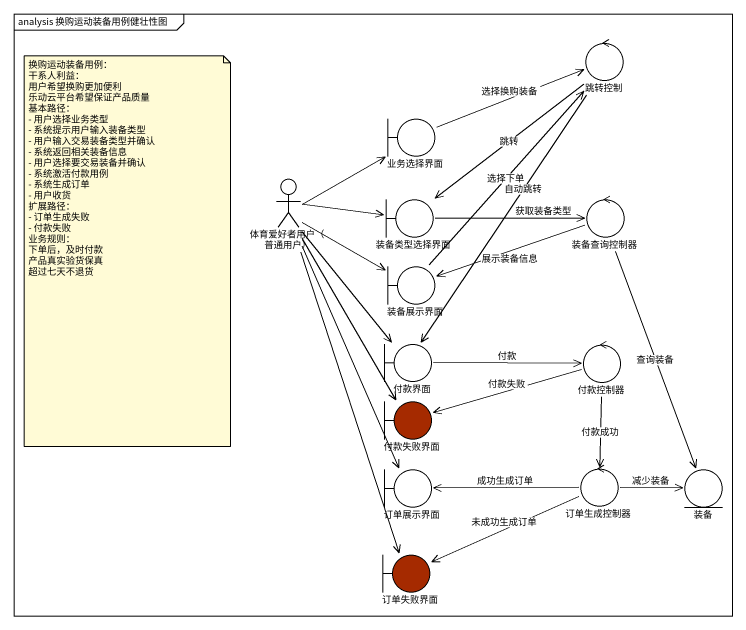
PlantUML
@startuml
mainframe analysis 换购运动装备用例健壮性图
control 跳转控制
boundary 业务选择界面
actor "体育爱好者用户（普通用户）" as 体育爱好者用户_普通用户
boundary 装备类型选择界面
control 装备查询控制器
boundary 装备展示界面
boundary 付款界面
control 付款控制器
boundary 付款失败界面 #A52A00
boundary 订单展示界面
control 订单生成控制器
entity 装备
boundary 订单失败界面 #A52A00
跳转控制 --> 装备类型选择界面 : 跳转
跳转控制 --> 付款界面 : 自动跳转
业务选择界面 -right-> 跳转控制 : 选择换购装备
体育爱好者用户_普通用户 -right-> 业务选择界面
体育爱好者用户_普通用户 -right-> 装备类型选择界面
体育爱好者用户_普通用户 -right-> 装备展示界面
体育爱好者用户_普通用户 --> 付款界面
体育爱好者用户_普通用户 --> 付款失败界面
体育爱好者用户_普通用户 --> 订单展示界面
体育爱好者用户_普通用户 --> 订单失败界面
装备类型选择界面 -right-> 装备查询控制器 : 获取装备类型
装备查询控制器 -left-> 装备展示界面 : 展示装备信息
装备查询控制器 --> 装备 : 查询装备
装备展示界面 -up-> 跳转控制 : 选择下单
付款界面 -right-> 付款控制器 : 付款
付款控制器 -left-> 付款失败界面 : 付款失败
付款控制器 --> 订单生成控制器 : 付款成功
订单生成控制器 -left-> 订单展示界面 : 成功生成订单
订单生成控制器 -right-> 装备 : 减少装备
订单生成控制器 -left-> 订单失败界面 : 未成功生成订单
note as N1
  换购运动装备用例：
  干系人利益：
  用户希望换购更加便利
  乐动云平台希望保证产品质量
  基本路径：
  - 用户选择业务类型
  - 系统提示用户输入装备类型
  - 用户输入交易装备类型并确认
  - 系统返回相关装备信息
  - 用户选择要交易装备并确认
  - 系统激活付款用例
  - 系统生成订单
  - 用户收货
  扩展路径：
  - 订单生成失败
  - 付款失败
  业务规则：
  下单后，及时付款
  产品真实验货保真
  超过七天不退货
end note
@enduml
